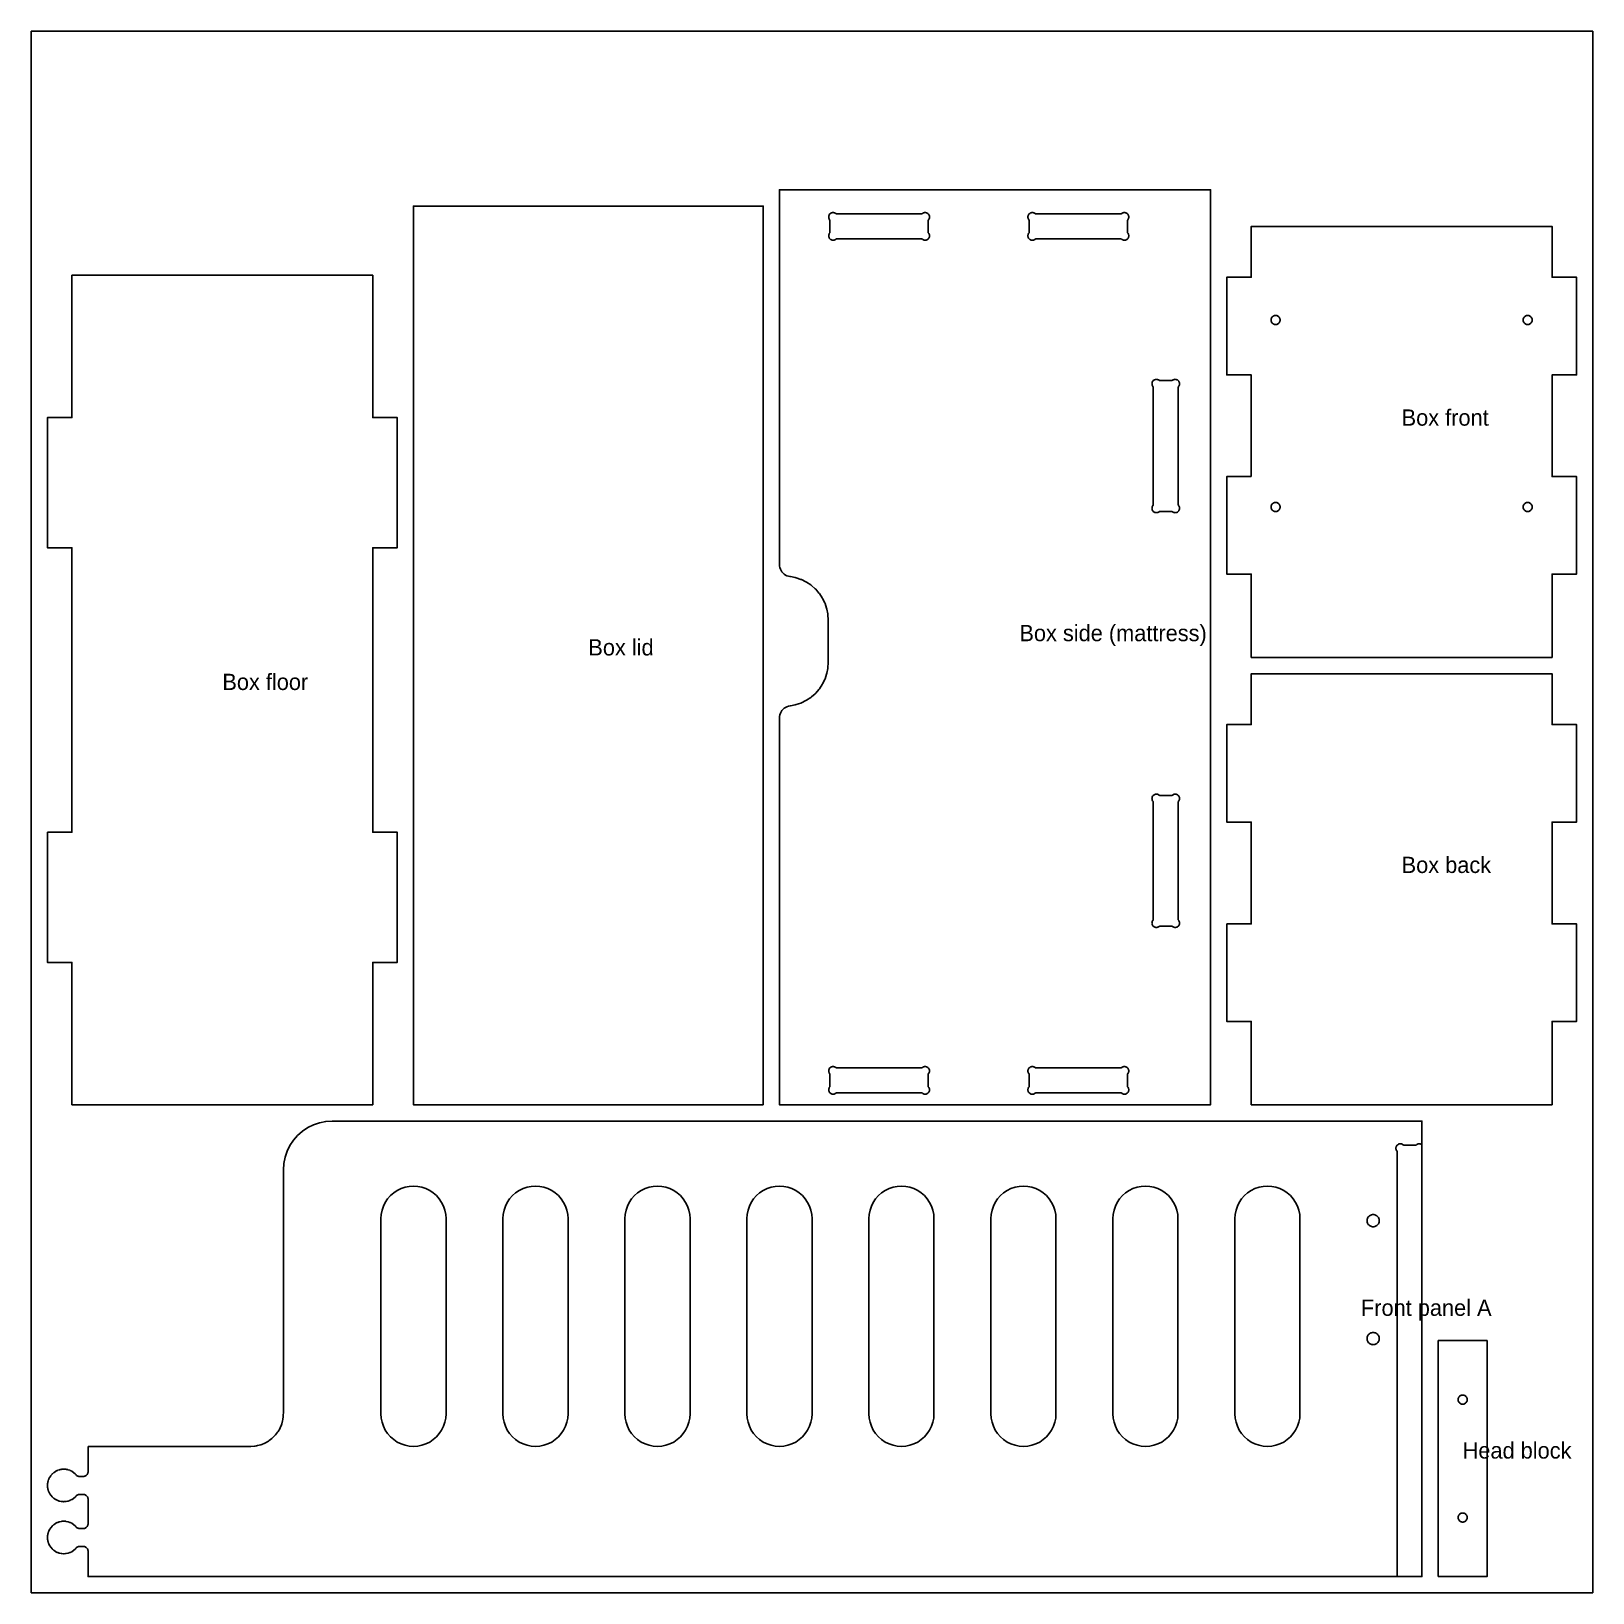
# Model space of a CAD drawing. Header units: inches. Extents: x 0 to 48, y 0 to 48.
import ezdxf

# ---------------------------------------------------------------- set-up
doc = ezdxf.new("R2010")
doc.units = ezdxf.units.IN
doc.header["$MEASUREMENT"] = 0
for name, color, linetype in [('CUT_INSIDE', 5, 'Continuous'), ('CUT_OUTSIDE', 1, 'Continuous'), ('LABEL', 3, 'Continuous'), ('POCKET_0.375', 4, 'Continuous'), ('POCKET_0.500', 4, 'Continuous'), ('SHEET', 8, 'Continuous')]:
    doc.layers.add(name, color=color, linetype=linetype)

msp = doc.modelspace()

# ---------------------------------------------------------------- linework, layer by layer
at = {"layer": 'CUT_INSIDE'}
for points in [[(27.572, 41.806), (27.584, 41.793), (27.594, 41.778), (27.602, 41.762), (27.607, 41.745), (27.611, 41.728), (27.612, 41.71), (27.611, 41.693), (27.607, 41.676), (27.602, 41.659), (27.594, 41.643), (27.584, 41.628), (27.572, 41.615), (27.559, 41.603), (27.545, 41.594), (27.529, 41.586), (27.512, 41.58), (27.495, 41.577), (27.477, 41.575), (27.459, 41.577), (27.442, 41.58), (27.425, 41.586), (27.41, 41.594), (27.395, 41.603), (27.382, 41.615), (24.743, 41.615), (24.73, 41.603), (24.715, 41.594), (24.7, 41.586), (24.683, 41.58), (24.666, 41.577), (24.648, 41.575), (24.63, 41.577), (24.613, 41.58), (24.596, 41.586), (24.58, 41.594), (24.566, 41.603), (24.553, 41.615), (24.541, 41.628), (24.531, 41.643), (24.523, 41.659), (24.518, 41.676), (24.514, 41.693), (24.513, 41.71), (24.514, 41.728), (24.518, 41.745), (24.523, 41.762), (24.531, 41.778), (24.541, 41.793), (24.553, 41.806), (24.553, 42.194), (24.541, 42.207), (24.531, 42.222), (24.523, 42.238), (24.518, 42.255), (24.514, 42.272), (24.513, 42.29), (24.514, 42.307), (24.518, 42.324), (24.523, 42.341), (24.531, 42.357), (24.541, 42.372), (24.553, 42.385), (24.566, 42.397), (24.58, 42.406), (24.596, 42.414), (24.613, 42.42), (24.63, 42.423), (24.648, 42.425), (24.666, 42.423), (24.683, 42.42), (24.7, 42.414), (24.715, 42.406), (24.73, 42.397), (24.743, 42.385), (27.382, 42.385), (27.395, 42.397), (27.41, 42.406), (27.425, 42.414), (27.442, 42.42), (27.459, 42.423), (27.477, 42.425), (27.495, 42.423), (27.512, 42.42), (27.529, 42.414), (27.545, 42.406), (27.559, 42.397), (27.572, 42.385), (27.584, 42.372), (27.594, 42.357), (27.602, 42.341), (27.607, 42.324), (27.611, 42.307), (27.612, 42.29), (27.611, 42.272), (27.607, 42.255), (27.602, 42.238), (27.594, 42.222), (27.584, 42.207), (27.572, 42.194)], [(33.697, 42.194), (33.697, 41.806), (33.709, 41.793), (33.719, 41.778), (33.727, 41.762), (33.732, 41.745), (33.736, 41.728), (33.737, 41.71), (33.736, 41.693), (33.732, 41.676), (33.727, 41.659), (33.719, 41.643), (33.709, 41.628), (33.697, 41.615), (33.684, 41.603), (33.67, 41.594), (33.654, 41.586), (33.637, 41.58), (33.62, 41.577), (33.602, 41.575), (33.584, 41.577), (33.567, 41.58), (33.55, 41.586), (33.535, 41.594), (33.52, 41.603), (33.507, 41.615), (30.868, 41.615), (30.855, 41.603), (30.84, 41.594), (30.825, 41.586), (30.808, 41.58), (30.791, 41.577), (30.773, 41.575), (30.755, 41.577), (30.738, 41.58), (30.721, 41.586), (30.705, 41.594), (30.691, 41.603), (30.678, 41.615), (30.666, 41.628), (30.656, 41.643), (30.648, 41.659), (30.643, 41.676), (30.639, 41.693), (30.638, 41.71), (30.639, 41.728), (30.643, 41.745), (30.648, 41.762), (30.656, 41.778), (30.666, 41.793), (30.678, 41.806), (30.678, 42.194), (30.666, 42.207), (30.656, 42.222), (30.648, 42.238), (30.643, 42.255), (30.639, 42.272), (30.638, 42.29), (30.639, 42.307), (30.643, 42.324), (30.648, 42.341), (30.656, 42.357), (30.666, 42.372), (30.678, 42.385), (30.691, 42.397), (30.705, 42.406), (30.721, 42.414), (30.738, 42.42), (30.755, 42.423), (30.773, 42.425), (30.791, 42.423), (30.808, 42.42), (30.825, 42.414), (30.84, 42.406), (30.855, 42.397), (30.868, 42.385), (33.507, 42.385), (33.52, 42.397), (33.535, 42.406), (33.55, 42.414), (33.567, 42.42), (33.584, 42.423), (33.602, 42.425), (33.62, 42.423), (33.637, 42.42), (33.654, 42.414), (33.67, 42.406), (33.684, 42.397), (33.697, 42.385), (33.709, 42.372), (33.719, 42.357), (33.727, 42.341), (33.732, 42.324), (33.736, 42.307), (33.737, 42.29), (33.736, 42.272), (33.732, 42.255), (33.727, 42.238), (33.719, 42.222), (33.709, 42.207)], [(38.389, 39.107), (38.385, 39.089), (38.379, 39.071), (38.371, 39.055), (38.361, 39.04), (38.349, 39.026), (38.335, 39.014), (38.32, 39.004), (38.304, 38.996), (38.286, 38.99), (38.268, 38.986), (38.25, 38.985), (38.232, 38.986), (38.214, 38.99), (38.196, 38.996), (38.18, 39.004), (38.165, 39.014), (38.151, 39.026), (38.139, 39.04), (38.129, 39.055), (38.121, 39.071), (38.115, 39.089), (38.111, 39.107), (38.11, 39.125), (38.111, 39.143), (38.115, 39.161), (38.121, 39.179), (38.129, 39.195), (38.139, 39.21), (38.151, 39.224), (38.165, 39.236), (38.18, 39.246), (38.196, 39.254), (38.214, 39.26), (38.232, 39.264), (38.25, 39.265), (38.268, 39.264), (38.286, 39.26), (38.304, 39.254), (38.32, 39.246), (38.335, 39.236), (38.349, 39.224), (38.361, 39.21), (38.371, 39.195), (38.379, 39.179), (38.385, 39.161), (38.389, 39.143), (38.39, 39.125)], [(46.139, 39.107), (46.135, 39.089), (46.129, 39.071), (46.121, 39.055), (46.111, 39.04), (46.099, 39.026), (46.085, 39.014), (46.07, 39.004), (46.054, 38.996), (46.036, 38.99), (46.018, 38.986), (46, 38.985), (45.982, 38.986), (45.964, 38.99), (45.946, 38.996), (45.93, 39.004), (45.915, 39.014), (45.901, 39.026), (45.889, 39.04), (45.879, 39.055), (45.871, 39.071), (45.865, 39.089), (45.861, 39.107), (45.86, 39.125), (45.861, 39.143), (45.865, 39.161), (45.871, 39.179), (45.879, 39.195), (45.889, 39.21), (45.901, 39.224), (45.915, 39.236), (45.93, 39.246), (45.946, 39.254), (45.964, 39.26), (45.982, 39.264), (46, 39.265), (46.018, 39.264), (46.036, 39.26), (46.054, 39.254), (46.07, 39.246), (46.085, 39.236), (46.099, 39.224), (46.111, 39.21), (46.121, 39.195), (46.129, 39.179), (46.135, 39.161), (46.139, 39.143), (46.14, 39.125)], [(35.26, 33.431), (35.272, 33.418), (35.281, 33.403), (35.289, 33.387), (35.295, 33.37), (35.298, 33.353), (35.3, 33.335), (35.298, 33.318), (35.295, 33.301), (35.289, 33.284), (35.281, 33.268), (35.272, 33.253), (35.26, 33.24), (35.26, 33.24), (35.247, 33.228), (35.232, 33.219), (35.216, 33.211), (35.199, 33.205), (35.182, 33.202), (35.165, 33.2), (35.147, 33.202), (35.13, 33.205), (35.113, 33.211), (35.097, 33.219), (35.082, 33.228), (35.069, 33.24), (34.681, 33.24), (34.668, 33.228), (34.653, 33.219), (34.637, 33.211), (34.62, 33.205), (34.603, 33.202), (34.585, 33.2), (34.568, 33.202), (34.551, 33.205), (34.534, 33.211), (34.518, 33.219), (34.503, 33.228), (34.49, 33.24), (34.49, 33.24), (34.478, 33.253), (34.469, 33.268), (34.461, 33.284), (34.455, 33.301), (34.452, 33.318), (34.45, 33.335), (34.452, 33.353), (34.455, 33.37), (34.461, 33.387), (34.469, 33.403), (34.478, 33.418), (34.49, 33.431), (34.49, 37.069), (34.478, 37.082), (34.469, 37.097), (34.461, 37.113), (34.455, 37.13), (34.452, 37.147), (34.45, 37.165), (34.452, 37.182), (34.455, 37.199), (34.461, 37.216), (34.469, 37.232), (34.478, 37.247), (34.49, 37.26), (34.503, 37.272), (34.518, 37.281), (34.534, 37.289), (34.551, 37.295), (34.568, 37.298), (34.585, 37.3), (34.603, 37.298), (34.62, 37.295), (34.637, 37.289), (34.653, 37.281), (34.668, 37.272), (34.681, 37.26), (35.069, 37.26), (35.082, 37.272), (35.097, 37.281), (35.113, 37.289), (35.13, 37.295), (35.147, 37.298), (35.165, 37.3), (35.182, 37.298), (35.199, 37.295), (35.216, 37.289), (35.232, 37.281), (35.247, 37.272), (35.26, 37.26), (35.26, 37.26), (35.272, 37.247), (35.281, 37.232), (35.289, 37.216), (35.295, 37.199), (35.298, 37.182), (35.3, 37.165), (35.298, 37.147), (35.295, 37.13), (35.289, 37.113), (35.281, 37.097), (35.272, 37.082), (35.26, 37.069)], [(38.389, 33.357), (38.385, 33.339), (38.379, 33.321), (38.371, 33.305), (38.361, 33.29), (38.349, 33.276), (38.335, 33.264), (38.32, 33.254), (38.304, 33.246), (38.286, 33.24), (38.268, 33.236), (38.25, 33.235), (38.232, 33.236), (38.214, 33.24), (38.196, 33.246), (38.18, 33.254), (38.165, 33.264), (38.151, 33.276), (38.139, 33.29), (38.129, 33.305), (38.121, 33.321), (38.115, 33.339), (38.111, 33.357), (38.11, 33.375), (38.111, 33.393), (38.115, 33.411), (38.121, 33.429), (38.129, 33.445), (38.139, 33.46), (38.151, 33.474), (38.165, 33.486), (38.18, 33.496), (38.196, 33.504), (38.214, 33.51), (38.232, 33.514), (38.25, 33.515), (38.268, 33.514), (38.286, 33.51), (38.304, 33.504), (38.32, 33.496), (38.335, 33.486), (38.349, 33.474), (38.361, 33.46), (38.371, 33.445), (38.379, 33.429), (38.385, 33.411), (38.389, 33.393), (38.39, 33.375)], [(46.139, 33.357), (46.135, 33.339), (46.129, 33.321), (46.121, 33.305), (46.111, 33.29), (46.099, 33.276), (46.085, 33.264), (46.07, 33.254), (46.054, 33.246), (46.036, 33.24), (46.018, 33.236), (46, 33.235), (45.982, 33.236), (45.964, 33.24), (45.946, 33.246), (45.93, 33.254), (45.915, 33.264), (45.901, 33.276), (45.889, 33.29), (45.879, 33.305), (45.871, 33.321), (45.865, 33.339), (45.861, 33.357), (45.86, 33.375), (45.861, 33.393), (45.865, 33.411), (45.871, 33.429), (45.879, 33.445), (45.889, 33.46), (45.901, 33.474), (45.915, 33.486), (45.93, 33.496), (45.946, 33.504), (45.964, 33.51), (45.982, 33.514), (46, 33.515), (46.018, 33.514), (46.036, 33.51), (46.054, 33.504), (46.07, 33.496), (46.085, 33.486), (46.099, 33.474), (46.111, 33.46), (46.121, 33.445), (46.129, 33.429), (46.135, 33.411), (46.139, 33.393), (46.14, 33.375)], [(35.26, 24.319), (35.26, 20.681), (35.272, 20.668), (35.281, 20.653), (35.289, 20.637), (35.295, 20.62), (35.298, 20.603), (35.3, 20.585), (35.298, 20.568), (35.295, 20.551), (35.289, 20.534), (35.281, 20.518), (35.272, 20.503), (35.26, 20.49), (35.26, 20.49), (35.247, 20.478), (35.232, 20.469), (35.216, 20.461), (35.199, 20.455), (35.182, 20.452), (35.165, 20.45), (35.147, 20.452), (35.13, 20.455), (35.113, 20.461), (35.097, 20.469), (35.082, 20.478), (35.069, 20.49), (34.681, 20.49), (34.668, 20.478), (34.653, 20.469), (34.637, 20.461), (34.62, 20.455), (34.603, 20.452), (34.585, 20.45), (34.568, 20.452), (34.551, 20.455), (34.534, 20.461), (34.518, 20.469), (34.503, 20.478), (34.49, 20.49), (34.49, 20.49), (34.478, 20.503), (34.469, 20.518), (34.461, 20.534), (34.455, 20.551), (34.452, 20.568), (34.45, 20.585), (34.452, 20.603), (34.455, 20.62), (34.461, 20.637), (34.469, 20.653), (34.478, 20.668), (34.49, 20.681), (34.49, 24.319), (34.478, 24.332), (34.469, 24.347), (34.461, 24.363), (34.455, 24.38), (34.452, 24.397), (34.45, 24.415), (34.452, 24.432), (34.455, 24.449), (34.461, 24.466), (34.469, 24.482), (34.478, 24.497), (34.49, 24.51), (34.503, 24.522), (34.518, 24.531), (34.534, 24.539), (34.551, 24.545), (34.568, 24.548), (34.585, 24.55), (34.603, 24.548), (34.62, 24.545), (34.637, 24.539), (34.653, 24.531), (34.668, 24.522), (34.681, 24.51), (35.069, 24.51), (35.082, 24.522), (35.097, 24.531), (35.113, 24.539), (35.13, 24.545), (35.147, 24.548), (35.165, 24.55), (35.182, 24.548), (35.199, 24.545), (35.216, 24.539), (35.232, 24.531), (35.247, 24.522), (35.26, 24.51), (35.26, 24.51), (35.272, 24.497), (35.281, 24.482), (35.289, 24.466), (35.295, 24.449), (35.298, 24.432), (35.3, 24.415), (35.298, 24.397), (35.295, 24.38), (35.289, 24.363), (35.281, 24.347), (35.272, 24.332)], [(27.572, 15.556), (27.584, 15.543), (27.594, 15.528), (27.602, 15.512), (27.607, 15.495), (27.611, 15.478), (27.612, 15.46), (27.611, 15.443), (27.607, 15.426), (27.602, 15.409), (27.594, 15.393), (27.584, 15.378), (27.572, 15.365), (27.559, 15.353), (27.545, 15.344), (27.529, 15.336), (27.512, 15.33), (27.495, 15.327), (27.477, 15.325), (27.459, 15.327), (27.442, 15.33), (27.425, 15.336), (27.41, 15.344), (27.395, 15.353), (27.382, 15.365), (27.382, 15.365), (24.743, 15.365), (24.73, 15.353), (24.715, 15.344), (24.7, 15.336), (24.683, 15.33), (24.666, 15.327), (24.648, 15.325), (24.63, 15.327), (24.613, 15.33), (24.596, 15.336), (24.58, 15.344), (24.566, 15.353), (24.553, 15.365), (24.541, 15.378), (24.531, 15.393), (24.523, 15.409), (24.518, 15.426), (24.514, 15.443), (24.513, 15.46), (24.514, 15.478), (24.518, 15.495), (24.523, 15.512), (24.531, 15.528), (24.541, 15.543), (24.553, 15.556), (24.553, 15.944), (24.541, 15.957), (24.531, 15.972), (24.523, 15.988), (24.518, 16.005), (24.514, 16.022), (24.513, 16.04), (24.514, 16.057), (24.518, 16.074), (24.523, 16.091), (24.531, 16.107), (24.541, 16.122), (24.553, 16.135), (24.566, 16.147), (24.58, 16.156), (24.596, 16.164), (24.613, 16.17), (24.63, 16.173), (24.648, 16.175), (24.666, 16.173), (24.683, 16.17), (24.7, 16.164), (24.715, 16.156), (24.73, 16.147), (24.743, 16.135), (27.382, 16.135), (27.395, 16.147), (27.41, 16.156), (27.425, 16.164), (27.442, 16.17), (27.459, 16.173), (27.477, 16.175), (27.495, 16.173), (27.512, 16.17), (27.529, 16.164), (27.545, 16.156), (27.559, 16.147), (27.572, 16.135), (27.584, 16.122), (27.594, 16.107), (27.602, 16.091), (27.607, 16.074), (27.611, 16.057), (27.612, 16.04), (27.611, 16.022), (27.607, 16.005), (27.602, 15.988), (27.594, 15.972), (27.584, 15.957), (27.572, 15.944)], [(33.697, 15.556), (33.709, 15.543), (33.719, 15.528), (33.727, 15.512), (33.732, 15.495), (33.736, 15.478), (33.737, 15.46), (33.736, 15.443), (33.732, 15.426), (33.727, 15.409), (33.719, 15.393), (33.709, 15.378), (33.697, 15.365), (33.684, 15.353), (33.67, 15.344), (33.654, 15.336), (33.637, 15.33), (33.62, 15.327), (33.602, 15.325), (33.584, 15.327), (33.567, 15.33), (33.55, 15.336), (33.535, 15.344), (33.52, 15.353), (33.507, 15.365), (33.507, 15.365), (30.868, 15.365), (30.855, 15.353), (30.84, 15.344), (30.825, 15.336), (30.808, 15.33), (30.791, 15.327), (30.773, 15.325), (30.755, 15.327), (30.738, 15.33), (30.721, 15.336), (30.705, 15.344), (30.691, 15.353), (30.678, 15.365), (30.666, 15.378), (30.656, 15.393), (30.648, 15.409), (30.643, 15.426), (30.639, 15.443), (30.638, 15.46), (30.639, 15.478), (30.643, 15.495), (30.648, 15.512), (30.656, 15.528), (30.666, 15.543), (30.678, 15.556), (30.678, 15.944), (30.666, 15.957), (30.656, 15.972), (30.648, 15.988), (30.643, 16.005), (30.639, 16.022), (30.638, 16.04), (30.639, 16.057), (30.643, 16.074), (30.648, 16.091), (30.656, 16.107), (30.666, 16.122), (30.678, 16.135), (30.691, 16.147), (30.705, 16.156), (30.721, 16.164), (30.738, 16.17), (30.755, 16.173), (30.773, 16.175), (30.791, 16.173), (30.808, 16.17), (30.825, 16.164), (30.84, 16.156), (30.855, 16.147), (30.868, 16.135), (33.507, 16.135), (33.52, 16.147), (33.535, 16.156), (33.55, 16.164), (33.567, 16.17), (33.584, 16.173), (33.602, 16.175), (33.62, 16.173), (33.637, 16.17), (33.654, 16.164), (33.67, 16.156), (33.684, 16.147), (33.697, 16.135), (33.709, 16.122), (33.719, 16.107), (33.727, 16.091), (33.732, 16.074), (33.736, 16.057), (33.737, 16.04), (33.736, 16.022), (33.732, 16.005), (33.727, 15.988), (33.719, 15.972), (33.709, 15.957), (33.697, 15.944)], [(12.716, 5.241), (12.674, 5.117), (12.616, 5), (12.543, 4.891), (12.457, 4.793), (12.358, 4.707), (12.25, 4.634), (12.132, 4.576), (12.008, 4.534), (11.88, 4.509), (11.75, 4.5), (11.619, 4.509), (11.491, 4.534), (11.367, 4.576), (11.25, 4.634), (11.141, 4.707), (11.043, 4.793), (10.956, 4.891), (10.884, 5), (10.826, 5.117), (10.784, 5.241), (10.758, 5.369), (10.75, 5.5), (10.75, 11.5), (10.758, 11.631), (10.784, 11.759), (10.826, 11.883), (10.884, 12), (10.956, 12.109), (11.043, 12.207), (11.141, 12.293), (11.25, 12.366), (11.367, 12.424), (11.491, 12.466), (11.619, 12.491), (11.75, 12.5), (11.88, 12.491), (12.008, 12.466), (12.132, 12.424), (12.25, 12.366), (12.358, 12.293), (12.457, 12.207), (12.543, 12.109), (12.616, 12), (12.674, 11.883), (12.716, 11.759), (12.741, 11.631), (12.75, 11.5), (12.75, 5.5), (12.741, 5.369)], [(16.466, 5.241), (16.424, 5.117), (16.366, 5), (16.293, 4.891), (16.207, 4.793), (16.108, 4.707), (16, 4.634), (15.882, 4.576), (15.758, 4.534), (15.63, 4.509), (15.5, 4.5), (15.369, 4.509), (15.241, 4.534), (15.117, 4.576), (15, 4.634), (14.891, 4.707), (14.793, 4.793), (14.706, 4.891), (14.634, 5), (14.576, 5.117), (14.534, 5.241), (14.508, 5.369), (14.5, 5.5), (14.5, 11.5), (14.508, 11.631), (14.534, 11.759), (14.576, 11.883), (14.634, 12), (14.706, 12.109), (14.793, 12.207), (14.891, 12.293), (15, 12.366), (15.117, 12.424), (15.241, 12.466), (15.369, 12.491), (15.5, 12.5), (15.63, 12.491), (15.758, 12.466), (15.882, 12.424), (16, 12.366), (16.108, 12.293), (16.207, 12.207), (16.293, 12.109), (16.366, 12), (16.424, 11.883), (16.466, 11.759), (16.491, 11.631), (16.5, 11.5), (16.5, 5.5), (16.491, 5.369)], [(20.216, 5.241), (20.174, 5.117), (20.116, 5), (20.043, 4.891), (19.957, 4.793), (19.858, 4.707), (19.75, 4.634), (19.632, 4.576), (19.508, 4.534), (19.38, 4.509), (19.25, 4.5), (19.119, 4.509), (18.991, 4.534), (18.867, 4.576), (18.75, 4.634), (18.641, 4.707), (18.543, 4.793), (18.456, 4.891), (18.384, 5), (18.326, 5.117), (18.284, 5.241), (18.258, 5.369), (18.25, 5.5), (18.25, 11.5), (18.258, 11.631), (18.284, 11.759), (18.326, 11.883), (18.384, 12), (18.456, 12.109), (18.543, 12.207), (18.641, 12.293), (18.75, 12.366), (18.867, 12.424), (18.991, 12.466), (19.119, 12.491), (19.25, 12.5), (19.38, 12.491), (19.508, 12.466), (19.632, 12.424), (19.75, 12.366), (19.858, 12.293), (19.957, 12.207), (20.043, 12.109), (20.116, 12), (20.174, 11.883), (20.216, 11.759), (20.241, 11.631), (20.25, 11.5), (20.25, 5.5), (20.241, 5.369)], [(23.966, 5.241), (23.924, 5.117), (23.866, 5), (23.793, 4.891), (23.707, 4.793), (23.608, 4.707), (23.5, 4.634), (23.382, 4.576), (23.258, 4.534), (23.13, 4.509), (23, 4.5), (22.869, 4.509), (22.741, 4.534), (22.617, 4.576), (22.5, 4.634), (22.391, 4.707), (22.293, 4.793), (22.206, 4.891), (22.134, 5), (22.076, 5.117), (22.034, 5.241), (22.008, 5.369), (22, 5.5), (22, 11.5), (22.008, 11.631), (22.034, 11.759), (22.076, 11.883), (22.134, 12), (22.206, 12.109), (22.293, 12.207), (22.391, 12.293), (22.5, 12.366), (22.617, 12.424), (22.741, 12.466), (22.869, 12.491), (23, 12.5), (23.13, 12.491), (23.258, 12.466), (23.382, 12.424), (23.5, 12.366), (23.608, 12.293), (23.707, 12.207), (23.793, 12.109), (23.866, 12), (23.924, 11.883), (23.966, 11.759), (23.991, 11.631), (24, 11.5), (24, 5.5), (23.991, 5.369)], [(27.716, 5.241), (27.674, 5.117), (27.616, 5), (27.543, 4.891), (27.457, 4.793), (27.358, 4.707), (27.25, 4.634), (27.132, 4.576), (27.008, 4.534), (26.88, 4.509), (26.75, 4.5), (26.619, 4.509), (26.491, 4.534), (26.367, 4.576), (26.25, 4.634), (26.141, 4.707), (26.043, 4.793), (25.956, 4.891), (25.884, 5), (25.826, 5.117), (25.784, 5.241), (25.758, 5.369), (25.75, 5.5), (25.75, 11.5), (25.758, 11.631), (25.784, 11.759), (25.826, 11.883), (25.884, 12), (25.956, 12.109), (26.043, 12.207), (26.141, 12.293), (26.25, 12.366), (26.367, 12.424), (26.491, 12.466), (26.619, 12.491), (26.75, 12.5), (26.88, 12.491), (27.008, 12.466), (27.132, 12.424), (27.25, 12.366), (27.358, 12.293), (27.457, 12.207), (27.543, 12.109), (27.616, 12), (27.674, 11.883), (27.716, 11.759), (27.741, 11.631), (27.75, 11.5), (27.75, 5.5), (27.741, 5.369)], [(31.466, 5.241), (31.424, 5.117), (31.366, 5), (31.293, 4.891), (31.207, 4.793), (31.108, 4.707), (31, 4.634), (30.882, 4.576), (30.758, 4.534), (30.63, 4.509), (30.5, 4.5), (30.369, 4.509), (30.241, 4.534), (30.117, 4.576), (30, 4.634), (29.891, 4.707), (29.793, 4.793), (29.706, 4.891), (29.634, 5), (29.576, 5.117), (29.534, 5.241), (29.508, 5.369), (29.5, 5.5), (29.5, 11.5), (29.508, 11.631), (29.534, 11.759), (29.576, 11.883), (29.634, 12), (29.706, 12.109), (29.793, 12.207), (29.891, 12.293), (30, 12.366), (30.117, 12.424), (30.241, 12.466), (30.369, 12.491), (30.5, 12.5), (30.63, 12.491), (30.758, 12.466), (30.882, 12.424), (31, 12.366), (31.108, 12.293), (31.207, 12.207), (31.293, 12.109), (31.366, 12), (31.424, 11.883), (31.466, 11.759), (31.491, 11.631), (31.5, 11.5), (31.5, 5.5), (31.491, 5.369)], [(35.216, 5.241), (35.174, 5.117), (35.116, 5), (35.043, 4.891), (34.957, 4.793), (34.858, 4.707), (34.75, 4.634), (34.632, 4.576), (34.508, 4.534), (34.38, 4.509), (34.25, 4.5), (34.119, 4.509), (33.991, 4.534), (33.867, 4.576), (33.75, 4.634), (33.641, 4.707), (33.543, 4.793), (33.456, 4.891), (33.384, 5), (33.326, 5.117), (33.284, 5.241), (33.258, 5.369), (33.25, 5.5), (33.25, 11.5), (33.258, 11.631), (33.284, 11.759), (33.326, 11.883), (33.384, 12), (33.456, 12.109), (33.543, 12.207), (33.641, 12.293), (33.75, 12.366), (33.867, 12.424), (33.991, 12.466), (34.119, 12.491), (34.25, 12.5), (34.38, 12.491), (34.508, 12.466), (34.632, 12.424), (34.75, 12.366), (34.858, 12.293), (34.957, 12.207), (35.043, 12.109), (35.116, 12), (35.174, 11.883), (35.216, 11.759), (35.241, 11.631), (35.25, 11.5), (35.25, 5.5), (35.241, 5.369)], [(38.966, 5.241), (38.924, 5.117), (38.866, 5), (38.793, 4.891), (38.707, 4.793), (38.608, 4.707), (38.5, 4.634), (38.382, 4.576), (38.258, 4.534), (38.13, 4.509), (38, 4.5), (37.869, 4.509), (37.741, 4.534), (37.617, 4.576), (37.5, 4.634), (37.391, 4.707), (37.293, 4.793), (37.206, 4.891), (37.134, 5), (37.076, 5.117), (37.034, 5.241), (37.008, 5.369), (37, 5.5), (37, 11.5), (37.008, 11.631), (37.034, 11.759), (37.076, 11.883), (37.134, 12), (37.206, 12.109), (37.293, 12.207), (37.391, 12.293), (37.5, 12.366), (37.617, 12.424), (37.741, 12.466), (37.869, 12.491), (38, 12.5), (38.13, 12.491), (38.258, 12.466), (38.382, 12.424), (38.5, 12.366), (38.608, 12.293), (38.707, 12.207), (38.793, 12.109), (38.866, 12), (38.924, 11.883), (38.966, 11.759), (38.991, 11.631), (39, 11.5), (39, 5.5), (38.991, 5.369)], [(44.14, 5.938), (44.138, 5.919), (44.135, 5.901), (44.129, 5.884), (44.121, 5.867), (44.111, 5.852), (44.099, 5.839), (44.085, 5.826), (44.07, 5.816), (44.053, 5.808), (44.036, 5.802), (44.018, 5.799), (44, 5.798), (43.981, 5.799), (43.963, 5.802), (43.946, 5.808), (43.93, 5.816), (43.914, 5.826), (43.901, 5.839), (43.889, 5.852), (43.878, 5.867), (43.87, 5.884), (43.864, 5.901), (43.861, 5.919), (43.86, 5.938), (43.861, 5.956), (43.864, 5.974), (43.87, 5.991), (43.878, 6.008), (43.889, 6.023), (43.901, 6.036), (43.914, 6.049), (43.93, 6.059), (43.946, 6.067), (43.963, 6.073), (43.981, 6.076), (44, 6.077), (44.018, 6.076), (44.036, 6.073), (44.053, 6.067), (44.07, 6.059), (44.085, 6.049), (44.099, 6.036), (44.111, 6.023), (44.121, 6.008), (44.129, 5.991), (44.135, 5.974), (44.138, 5.956)], [(44.14, 2.312), (44.138, 2.294), (44.135, 2.276), (44.129, 2.259), (44.121, 2.242), (44.111, 2.227), (44.099, 2.214), (44.085, 2.201), (44.07, 2.191), (44.053, 2.183), (44.036, 2.177), (44.018, 2.174), (44, 2.172), (43.981, 2.174), (43.963, 2.177), (43.946, 2.183), (43.93, 2.191), (43.914, 2.201), (43.901, 2.214), (43.889, 2.227), (43.878, 2.242), (43.87, 2.259), (43.864, 2.276), (43.861, 2.294), (43.86, 2.312), (43.861, 2.331), (43.864, 2.349), (43.87, 2.366), (43.878, 2.383), (43.889, 2.398), (43.901, 2.411), (43.914, 2.424), (43.93, 2.434), (43.946, 2.442), (43.963, 2.448), (43.981, 2.451), (44, 2.453), (44.018, 2.451), (44.036, 2.448), (44.053, 2.442), (44.07, 2.434), (44.085, 2.424), (44.099, 2.411), (44.111, 2.398), (44.121, 2.383), (44.129, 2.366), (44.135, 2.349), (44.138, 2.331)]]:
    msp.add_lwpolyline(points, close=True, dxfattribs=at)
at = {"layer": 'CUT_OUTSIDE'}
for points in [[(36.25, 15.375), (36.25, 15.385), (36.25, 43.125), (23, 43.125), (23, 32.25), (23, 31.609), (23.003, 31.561), (23.013, 31.512), (23.029, 31.466), (23.05, 31.422), (23.077, 31.381), (23.11, 31.344), (23.147, 31.312), (23.188, 31.285), (23.231, 31.263), (23.278, 31.247), (23.326, 31.238), (23.338, 31.236), (23.487, 31.206), (23.511, 31.2), (23.655, 31.151), (23.678, 31.142), (23.814, 31.075), (23.835, 31.062), (23.962, 30.978), (23.981, 30.963), (24.095, 30.863), (24.113, 30.845), (24.213, 30.731), (24.228, 30.712), (24.312, 30.585), (24.325, 30.564), (24.392, 30.428), (24.401, 30.405), (24.45, 30.261), (24.456, 30.237), (24.486, 30.088), (24.489, 30.064), (24.5, 29.906), (24.5, 29.894), (24.5, 28.606), (24.5, 28.594), (24.489, 28.436), (24.486, 28.412), (24.456, 28.263), (24.45, 28.239), (24.401, 28.095), (24.392, 28.072), (24.325, 27.936), (24.312, 27.915), (24.228, 27.788), (24.213, 27.769), (24.113, 27.655), (24.095, 27.637), (23.981, 27.537), (23.962, 27.522), (23.835, 27.438), (23.814, 27.425), (23.678, 27.358), (23.655, 27.349), (23.511, 27.3), (23.487, 27.294), (23.338, 27.264), (23.326, 27.262), (23.278, 27.253), (23.231, 27.237), (23.188, 27.215), (23.147, 27.188), (23.11, 27.156), (23.077, 27.119), (23.05, 27.078), (23.029, 27.034), (23.013, 26.988), (23.003, 26.939), (23, 26.891), (23, 26.25), (23, 15.385), (23, 15.375), (23, 15), (36.25, 15)], [(22.5, 15), (22.5, 42.625), (11.75, 42.625), (11.75, 15)], [(37.5, 34.312), (36.75, 34.312), (36.75, 31.312), (37.5, 31.312), (37.5, 28.75), (46.75, 28.75), (46.75, 31.312), (47.5, 31.312), (47.5, 34.312), (46.75, 34.312), (46.75, 37.438), (47.5, 37.438), (47.5, 40.438), (46.75, 40.438), (46.75, 42), (37.5, 42), (37.5, 40.438), (36.75, 40.438), (36.75, 37.438), (37.5, 37.438)], [(0.5, 23.375), (0.5, 19.375), (1.25, 19.375), (1.25, 15), (10.5, 15), (10.5, 19.375), (11.25, 19.375), (11.25, 23.375), (10.5, 23.375), (10.5, 32.125), (11.25, 32.125), (11.25, 36.125), (10.5, 36.125), (10.5, 40.5), (1.25, 40.5), (1.25, 36.125), (0.5, 36.125), (0.5, 32.125), (1.25, 32.125), (1.25, 23.375)], [(36.75, 20.562), (36.75, 17.562), (37.5, 17.562), (37.5, 15), (46.75, 15), (46.75, 17.562), (47.5, 17.562), (47.5, 20.562), (46.75, 20.562), (46.75, 23.688), (47.5, 23.688), (47.5, 26.688), (46.75, 26.688), (46.75, 28.25), (37.5, 28.25), (37.5, 26.688), (36.75, 26.688), (36.75, 23.688), (37.5, 23.688), (37.5, 20.562)], [(1.75, 4.5), (1.75, 4.495), (1.75, 3.73), (1.748, 3.71), (1.744, 3.69), (1.738, 3.671), (1.729, 3.652), (1.718, 3.636), (1.704, 3.62), (1.689, 3.607), (1.672, 3.596), (1.654, 3.587), (1.635, 3.58), (1.615, 3.576), (1.595, 3.575), (1.498, 3.575), (1.489, 3.575), (1.483, 3.576), (1.465, 3.578), (1.446, 3.582), (1.429, 3.589), (1.412, 3.598), (1.396, 3.609), (1.382, 3.621), (1.38, 3.624), (1.373, 3.631), (1.358, 3.648), (1.357, 3.649), (1.356, 3.65), (1.355, 3.652), (1.351, 3.655), (1.35, 3.657), (1.349, 3.657), (1.347, 3.659), (1.31, 3.691), (1.308, 3.693), (1.308, 3.694), (1.306, 3.695), (1.302, 3.698), (1.3, 3.699), (1.299, 3.7), (1.297, 3.701), (1.256, 3.729), (1.254, 3.73), (1.254, 3.73), (1.251, 3.732), (1.248, 3.734), (1.245, 3.735), (1.245, 3.735), (1.243, 3.737), (1.198, 3.758), (1.196, 3.759), (1.195, 3.76), (1.193, 3.761), (1.189, 3.762), (1.187, 3.763), (1.186, 3.764), (1.183, 3.765), (1.137, 3.78), (1.134, 3.781), (1.134, 3.781), (1.131, 3.782), (1.127, 3.783), (1.124, 3.784), (1.124, 3.784), (1.121, 3.785), (1.073, 3.794), (1.07, 3.795), (1.07, 3.795), (1.067, 3.795), (1.063, 3.796), (1.06, 3.796), (1.059, 3.796), (1.057, 3.796), (1.008, 3.799), (1.005, 3.8), (1.004, 3.8), (1.002, 3.8), (0.998, 3.8), (0.995, 3.8), (0.994, 3.8), (0.992, 3.799), (0.942, 3.796), (0.94, 3.796), (0.939, 3.796), (0.937, 3.796), (0.932, 3.795), (0.93, 3.795), (0.929, 3.795), (0.927, 3.794), (0.878, 3.785), (0.876, 3.784), (0.875, 3.784), (0.872, 3.783), (0.868, 3.782), (0.866, 3.781), (0.865, 3.781), (0.863, 3.78), (0.816, 3.765), (0.813, 3.764), (0.813, 3.763), (0.81, 3.762), (0.806, 3.761), (0.804, 3.76), (0.803, 3.759), (0.801, 3.758), (0.757, 3.737), (0.755, 3.735), (0.754, 3.735), (0.752, 3.734), (0.748, 3.732), (0.746, 3.73), (0.745, 3.73), (0.743, 3.729), (0.702, 3.701), (0.7, 3.7), (0.699, 3.699), (0.697, 3.698), (0.694, 3.695), (0.692, 3.694), (0.691, 3.693), (0.689, 3.691), (0.652, 3.659), (0.65, 3.657), (0.65, 3.657), (0.648, 3.655), (0.645, 3.652), (0.643, 3.65), (0.643, 3.649), (0.641, 3.648), (0.608, 3.61), (0.607, 3.608), (0.606, 3.608), (0.605, 3.606), (0.602, 3.602), (0.6, 3.6), (0.6, 3.6), (0.599, 3.598), (0.571, 3.557), (0.57, 3.555), (0.569, 3.554), (0.568, 3.552), (0.566, 3.548), (0.565, 3.546), (0.564, 3.545), (0.563, 3.543), (0.541, 3.498), (0.54, 3.496), (0.54, 3.496), (0.539, 3.493), (0.537, 3.489), (0.536, 3.487), (0.536, 3.486), (0.535, 3.484), (0.519, 3.437), (0.518, 3.435), (0.518, 3.434), (0.518, 3.431), (0.516, 3.427), (0.516, 3.425), (0.516, 3.424), (0.515, 3.422), (0.506, 3.373), (0.505, 3.371), (0.505, 3.37), (0.505, 3.367), (0.504, 3.363), (0.504, 3.361), (0.504, 3.36), (0.503, 3.357), (0.5, 3.308), (0.5, 3.305), (0.5, 3.305), (0.5, 3.302), (0.5, 3.298), (0.5, 3.295), (0.5, 3.295), (0.5, 3.292), (0.503, 3.243), (0.504, 3.24), (0.504, 3.239), (0.504, 3.237), (0.505, 3.233), (0.505, 3.23), (0.505, 3.229), (0.506, 3.227), (0.515, 3.178), (0.516, 3.176), (0.516, 3.175), (0.516, 3.173), (0.518, 3.169), (0.518, 3.166), (0.518, 3.165), (0.519, 3.163), (0.535, 3.116), (0.536, 3.114), (0.536, 3.113), (0.537, 3.111), (0.539, 3.107), (0.54, 3.104), (0.54, 3.104), (0.541, 3.102), (0.563, 3.057), (0.564, 3.055), (0.565, 3.054), (0.566, 3.052), (0.568, 3.048), (0.569, 3.046), (0.57, 3.045), (0.571, 3.043), (0.599, 3.002), (0.6, 3), (0.6, 3), (0.602, 2.998), (0.605, 2.994), (0.606, 2.992), (0.607, 2.992), (0.608, 2.99), (0.641, 2.952), (0.643, 2.951), (0.643, 2.95), (0.645, 2.948), (0.648, 2.945), (0.65, 2.943), (0.65, 2.943), (0.652, 2.941), (0.689, 2.909), (0.691, 2.907), (0.692, 2.906), (0.694, 2.905), (0.697, 2.902), (0.699, 2.901), (0.7, 2.9), (0.702, 2.899), (0.743, 2.871), (0.745, 2.87), (0.746, 2.87), (0.748, 2.868), (0.752, 2.866), (0.754, 2.865), (0.755, 2.865), (0.757, 2.863), (0.801, 2.842), (0.803, 2.841), (0.804, 2.84), (0.806, 2.839), (0.81, 2.838), (0.813, 2.837), (0.813, 2.836), (0.816, 2.835), (0.863, 2.82), (0.865, 2.819), (0.866, 2.819), (0.868, 2.818), (0.872, 2.817), (0.875, 2.816), (0.876, 2.816), (0.878, 2.815), (0.927, 2.806), (0.929, 2.805), (0.93, 2.805), (0.932, 2.805), (0.937, 2.804), (0.939, 2.804), (0.94, 2.804), (0.942, 2.804), (0.992, 2.801), (0.994, 2.8), (0.995, 2.8), (0.998, 2.8), (1.002, 2.8), (1.004, 2.8), (1.005, 2.8), (1.008, 2.801), (1.057, 2.804), (1.059, 2.804), (1.06, 2.804), (1.063, 2.804), (1.067, 2.805), (1.07, 2.805), (1.07, 2.805), (1.073, 2.806), (1.121, 2.815), (1.124, 2.816), (1.124, 2.816), (1.127, 2.817), (1.131, 2.818), (1.134, 2.819), (1.134, 2.819), (1.137, 2.82), (1.183, 2.835), (1.186, 2.836), (1.187, 2.837), (1.189, 2.838), (1.193, 2.839), (1.195, 2.84), (1.196, 2.841), (1.198, 2.842), (1.243, 2.863), (1.245, 2.865), (1.245, 2.865), (1.248, 2.866), (1.251, 2.868), (1.254, 2.87), (1.254, 2.87), (1.256, 2.871), (1.297, 2.899), (1.299, 2.9), (1.3, 2.901), (1.302, 2.902), (1.306, 2.905), (1.308, 2.906), (1.308, 2.907), (1.31, 2.909), (1.347, 2.941), (1.349, 2.943), (1.35, 2.943), (1.351, 2.945), (1.355, 2.948), (1.356, 2.95), (1.357, 2.951), (1.358, 2.952), (1.372, 2.968), (1.378, 2.975), (1.382, 2.979), (1.396, 2.991), (1.412, 3.002), (1.428, 3.011), (1.446, 3.018), (1.464, 3.022), (1.483, 3.024), (1.487, 3.025), (1.496, 3.025), (1.595, 3.025), (1.615, 3.024), (1.635, 3.02), (1.654, 3.013), (1.672, 3.004), (1.689, 2.993), (1.704, 2.98), (1.718, 2.964), (1.729, 2.947), (1.738, 2.929), (1.744, 2.91), (1.748, 2.89), (1.75, 2.87), (1.75, 2.13), (1.748, 2.11), (1.744, 2.09), (1.738, 2.071), (1.729, 2.053), (1.718, 2.036), (1.704, 2.02), (1.689, 2.007), (1.672, 1.996), (1.654, 1.987), (1.635, 1.98), (1.615, 1.976), (1.595, 1.975), (1.497, 1.975), (1.488, 1.975), (1.483, 1.976), (1.464, 1.978), (1.446, 1.982), (1.428, 1.989), (1.412, 1.998), (1.396, 2.009), (1.382, 2.021), (1.38, 2.024), (1.373, 2.031), (1.358, 2.048), (1.357, 2.049), (1.356, 2.05), (1.355, 2.052), (1.351, 2.055), (1.35, 2.057), (1.349, 2.057), (1.347, 2.059), (1.31, 2.091), (1.308, 2.093), (1.308, 2.094), (1.306, 2.095), (1.302, 2.098), (1.3, 2.099), (1.299, 2.1), (1.297, 2.101), (1.256, 2.129), (1.254, 2.13), (1.254, 2.13), (1.251, 2.132), (1.248, 2.134), (1.245, 2.135), (1.245, 2.135), (1.243, 2.137), (1.198, 2.158), (1.196, 2.159), (1.195, 2.16), (1.193, 2.161), (1.189, 2.162), (1.187, 2.163), (1.186, 2.164), (1.183, 2.165), (1.137, 2.18), (1.134, 2.181), (1.134, 2.181), (1.131, 2.182), (1.127, 2.183), (1.124, 2.184), (1.124, 2.184), (1.121, 2.185), (1.073, 2.194), (1.07, 2.195), (1.07, 2.195), (1.067, 2.195), (1.063, 2.196), (1.06, 2.196), (1.059, 2.196), (1.057, 2.196), (1.008, 2.199), (1.005, 2.2), (1.004, 2.2), (1.002, 2.2), (0.998, 2.2), (0.995, 2.2), (0.994, 2.2), (0.992, 2.199), (0.942, 2.196), (0.94, 2.196), (0.939, 2.196), (0.937, 2.196), (0.932, 2.195), (0.93, 2.195), (0.929, 2.195), (0.927, 2.194), (0.878, 2.185), (0.876, 2.184), (0.875, 2.184), (0.872, 2.183), (0.868, 2.182), (0.866, 2.181), (0.865, 2.181), (0.863, 2.18), (0.816, 2.165), (0.813, 2.164), (0.813, 2.163), (0.81, 2.162), (0.806, 2.161), (0.804, 2.16), (0.803, 2.159), (0.801, 2.158), (0.757, 2.137), (0.755, 2.135), (0.754, 2.135), (0.752, 2.134), (0.748, 2.132), (0.746, 2.13), (0.745, 2.13), (0.743, 2.129), (0.702, 2.101), (0.7, 2.1), (0.699, 2.099), (0.697, 2.098), (0.694, 2.095), (0.692, 2.094), (0.691, 2.093), (0.689, 2.091), (0.652, 2.059), (0.65, 2.057), (0.65, 2.057), (0.648, 2.055), (0.645, 2.052), (0.643, 2.05), (0.643, 2.049), (0.641, 2.048), (0.608, 2.01), (0.607, 2.008), (0.606, 2.008), (0.605, 2.006), (0.602, 2.002), (0.6, 2), (0.6, 2), (0.599, 1.998), (0.571, 1.957), (0.57, 1.955), (0.569, 1.954), (0.568, 1.952), (0.566, 1.948), (0.565, 1.946), (0.564, 1.945), (0.563, 1.943), (0.541, 1.898), (0.54, 1.896), (0.54, 1.896), (0.539, 1.893), (0.537, 1.889), (0.536, 1.887), (0.536, 1.886), (0.535, 1.884), (0.519, 1.837), (0.518, 1.835), (0.518, 1.834), (0.518, 1.831), (0.516, 1.827), (0.516, 1.825), (0.516, 1.824), (0.515, 1.822), (0.506, 1.773), (0.505, 1.771), (0.505, 1.77), (0.505, 1.767), (0.504, 1.763), (0.504, 1.761), (0.504, 1.76), (0.503, 1.757), (0.5, 1.708), (0.5, 1.705), (0.5, 1.705), (0.5, 1.702), (0.5, 1.698), (0.5, 1.695), (0.5, 1.695), (0.5, 1.692), (0.503, 1.643), (0.504, 1.64), (0.504, 1.639), (0.504, 1.637), (0.505, 1.633), (0.505, 1.63), (0.505, 1.629), (0.506, 1.627), (0.515, 1.578), (0.516, 1.576), (0.516, 1.575), (0.516, 1.573), (0.518, 1.569), (0.518, 1.566), (0.518, 1.565), (0.519, 1.563), (0.535, 1.516), (0.536, 1.514), (0.536, 1.513), (0.537, 1.511), (0.539, 1.507), (0.54, 1.504), (0.54, 1.504), (0.541, 1.502), (0.563, 1.457), (0.564, 1.455), (0.565, 1.454), (0.566, 1.452), (0.568, 1.448), (0.569, 1.446), (0.57, 1.445), (0.571, 1.443), (0.599, 1.402), (0.6, 1.4), (0.6, 1.4), (0.602, 1.398), (0.605, 1.394), (0.606, 1.392), (0.607, 1.392), (0.608, 1.39), (0.641, 1.352), (0.643, 1.351), (0.643, 1.35), (0.645, 1.348), (0.648, 1.345), (0.65, 1.343), (0.65, 1.343), (0.652, 1.341), (0.689, 1.309), (0.691, 1.307), (0.692, 1.306), (0.694, 1.305), (0.697, 1.302), (0.699, 1.301), (0.7, 1.3), (0.702, 1.299), (0.743, 1.271), (0.745, 1.27), (0.746, 1.27), (0.748, 1.268), (0.752, 1.266), (0.754, 1.265), (0.755, 1.265), (0.757, 1.263), (0.801, 1.242), (0.803, 1.241), (0.804, 1.24), (0.806, 1.239), (0.81, 1.238), (0.813, 1.237), (0.813, 1.236), (0.816, 1.235), (0.863, 1.22), (0.865, 1.219), (0.866, 1.219), (0.868, 1.218), (0.872, 1.217), (0.875, 1.216), (0.876, 1.216), (0.878, 1.215), (0.927, 1.206), (0.929, 1.205), (0.93, 1.205), (0.932, 1.205), (0.937, 1.204), (0.939, 1.204), (0.94, 1.204), (0.942, 1.204), (0.992, 1.201), (0.994, 1.2), (0.995, 1.2), (0.998, 1.2), (1.002, 1.2), (1.004, 1.2), (1.005, 1.2), (1.008, 1.201), (1.057, 1.204), (1.059, 1.204), (1.06, 1.204), (1.063, 1.204), (1.067, 1.205), (1.07, 1.205), (1.07, 1.205), (1.073, 1.206), (1.121, 1.215), (1.124, 1.216), (1.124, 1.216), (1.127, 1.217), (1.131, 1.218), (1.134, 1.219), (1.134, 1.219), (1.137, 1.22), (1.183, 1.235), (1.186, 1.236), (1.187, 1.237), (1.189, 1.238), (1.193, 1.239), (1.195, 1.24), (1.196, 1.241), (1.198, 1.242), (1.243, 1.263), (1.245, 1.265), (1.245, 1.265), (1.248, 1.266), (1.251, 1.268), (1.254, 1.27), (1.254, 1.27), (1.256, 1.271), (1.297, 1.299), (1.299, 1.3), (1.3, 1.301), (1.302, 1.302), (1.306, 1.305), (1.308, 1.306), (1.308, 1.307), (1.31, 1.309), (1.347, 1.341), (1.349, 1.343), (1.35, 1.343), (1.351, 1.345), (1.355, 1.348), (1.356, 1.35), (1.357, 1.351), (1.358, 1.352), (1.372, 1.368), (1.378, 1.375), (1.382, 1.379), (1.396, 1.391), (1.412, 1.402), (1.428, 1.411), (1.446, 1.418), (1.464, 1.422), (1.483, 1.424), (1.487, 1.425), (1.496, 1.425), (1.595, 1.425), (1.615, 1.424), (1.635, 1.42), (1.654, 1.413), (1.672, 1.404), (1.689, 1.393), (1.704, 1.38), (1.718, 1.364), (1.729, 1.347), (1.738, 1.329), (1.744, 1.31), (1.748, 1.29), (1.75, 1.27), (1.75, 0.505), (1.75, 0.5), (1.755, 0.5), (2.75, 0.5), (42.75, 0.5), (42.75, 14.5), (11.75, 14.5), (9.25, 14.5), (9.054, 14.487), (8.861, 14.449), (8.676, 14.386), (8.5, 14.299), (8.337, 14.19), (8.189, 14.061), (8.06, 13.913), (7.951, 13.75), (7.864, 13.574), (7.801, 13.388), (7.763, 13.196), (7.75, 13), (7.75, 5.525), (7.748, 5.476), (7.744, 5.418), (7.732, 5.321), (7.725, 5.289), (7.7, 5.195), (7.689, 5.164), (7.652, 5.073), (7.637, 5.044), (7.588, 4.959), (7.57, 4.932), (7.511, 4.854), (7.489, 4.83), (7.42, 4.761), (7.395, 4.739), (7.318, 4.679), (7.29, 4.661), (7.206, 4.612), (7.176, 4.598), (7.086, 4.56), (7.055, 4.55), (6.96, 4.524), (6.928, 4.518), (6.867, 4.51), (6.887, 4.51), (6.88, 4.509), (6.75, 4.5), (2.75, 4.5), (1.755, 4.5)], [(43.25, 0.5), (44.75, 0.5), (44.75, 7.75), (43.25, 7.75)]]:
    msp.add_lwpolyline(points, close=True, dxfattribs=at)
at = {"layer": 'POCKET_0.375'}
msp.add_lwpolyline([(42.746, 13.772), (42.732, 13.781), (42.716, 13.789), (42.699, 13.795), (42.682, 13.798), (42.664, 13.8), (42.647, 13.798), (42.629, 13.795), (42.613, 13.789), (42.597, 13.781), (42.582, 13.772), (42.569, 13.76), (42.181, 13.76), (42.167, 13.772), (42.153, 13.781), (42.137, 13.789), (42.12, 13.795), (42.103, 13.798), (42.085, 13.8), (42.068, 13.798), (42.05, 13.795), (42.033, 13.789), (42.018, 13.781), (42.003, 13.772), (41.99, 13.76), (41.978, 13.747), (41.968, 13.732), (41.96, 13.716), (41.955, 13.699), (41.951, 13.682), (41.95, 13.665), (41.951, 13.647), (41.955, 13.63), (41.96, 13.613), (41.968, 13.597), (41.978, 13.582), (41.99, 13.569), (41.99, 0.5), (42.75, 0.5), (42.75, 13.769)], close=True, dxfattribs=at)
at = {"layer": 'POCKET_0.500'}
for points in [[(41.062, 11.438), (41.064, 11.413), (41.069, 11.389), (41.076, 11.366), (41.087, 11.344), (41.101, 11.323), (41.117, 11.305), (41.136, 11.289), (41.156, 11.275), (41.178, 11.264), (41.201, 11.256), (41.225, 11.252), (41.25, 11.25), (41.274, 11.252), (41.298, 11.256), (41.321, 11.264), (41.343, 11.275), (41.364, 11.289), (41.382, 11.305), (41.398, 11.323), (41.412, 11.344), (41.423, 11.366), (41.431, 11.389), (41.436, 11.413), (41.437, 11.438), (41.436, 11.462), (41.431, 11.486), (41.423, 11.509), (41.412, 11.531), (41.398, 11.552), (41.382, 11.57), (41.364, 11.586), (41.343, 11.6), (41.321, 11.611), (41.298, 11.619), (41.274, 11.623), (41.25, 11.625), (41.225, 11.623), (41.201, 11.619), (41.178, 11.611), (41.156, 11.6), (41.136, 11.586), (41.117, 11.57), (41.101, 11.552), (41.087, 11.531), (41.076, 11.509), (41.069, 11.486), (41.064, 11.462)], [(41.062, 7.812), (41.064, 7.788), (41.069, 7.764), (41.076, 7.741), (41.087, 7.719), (41.101, 7.698), (41.117, 7.68), (41.136, 7.664), (41.156, 7.65), (41.178, 7.639), (41.201, 7.631), (41.225, 7.627), (41.25, 7.625), (41.274, 7.627), (41.298, 7.631), (41.321, 7.639), (41.343, 7.65), (41.364, 7.664), (41.382, 7.68), (41.398, 7.698), (41.412, 7.719), (41.423, 7.741), (41.431, 7.764), (41.436, 7.788), (41.437, 7.812), (41.436, 7.837), (41.431, 7.861), (41.423, 7.884), (41.412, 7.906), (41.398, 7.927), (41.382, 7.945), (41.364, 7.961), (41.343, 7.975), (41.321, 7.986), (41.298, 7.994), (41.274, 7.998), (41.25, 8), (41.225, 7.998), (41.201, 7.994), (41.178, 7.986), (41.156, 7.975), (41.136, 7.961), (41.117, 7.945), (41.101, 7.927), (41.087, 7.906), (41.076, 7.884), (41.069, 7.861), (41.064, 7.837)]]:
    msp.add_lwpolyline(points, close=True, dxfattribs=at)
at = {"layer": 'SHEET'}
msp.add_lwpolyline([(0, 0), (48, 0), (48, 48), (0, 48)], close=True, dxfattribs=at)

# ---------------------------------------------------------------- texts
at = {"layer": 'LABEL'}
for s, p in [('Box front', (42.125, 35.875)), ('Box side (mattress)', (30.375, 29.25)), ('Box lid', (17.125, 28.812)), ('Box floor', (5.875, 27.75)), ('Box back', (42.125, 22.125)), ('Front panel A', (40.875, 8.512)), ('Head block', (44, 4.125))]:
    msp.add_text(s, height=0.5, dxfattribs=at).set_placement(p)

doc.saveas('drawing.dxf')
